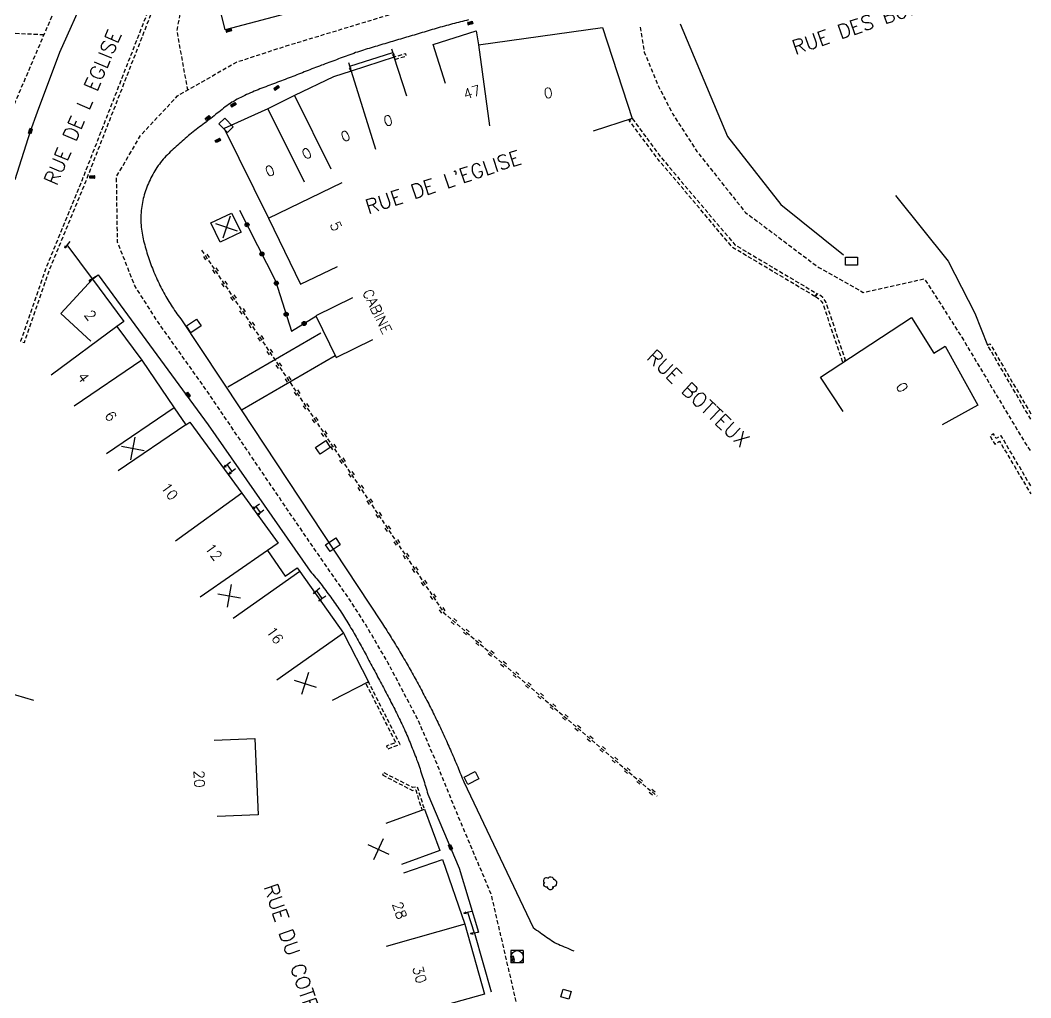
# Model space of a CAD drawing. Header units: millimetres. Extents: x 113000 to 114001, y 121999 to 123000.
# Drawn here: x 113876.4 to 114000, y 122355.6 to 122475.2 of the extents above; entities that cross this region are included whole.
import ezdxf
from ezdxf.enums import TextEntityAlignment as Align

# ---------------------------------------------------------------- set-up
doc = ezdxf.new("R2010")
doc.units = ezdxf.units.MM
doc.linetypes.add('DASHED', pattern=[0.75, 0.5, -0.25])
doc.layers.get('0').update_dxf_attribs({"linetype": 'CONTINUOUS'})
for name, color, linetype in [('W0001', 6, 'DASHED'), ('W0008', 7, 'CONTINUOUS'), ('W0100', 7, 'CONTINUOUS'), ('W0105', 7, 'CONTINUOUS'), ('W0112', 1, 'DASHED'), ('W0220', 5, 'DASHED'), ('W0300', 7, 'CONTINUOUS'), ('W0302', 3, 'CONTINUOUS'), ('W0322', 7, 'CONTINUOUS'), ('W0400', 7, 'CONTINUOUS'), ('W0420', 7, 'CONTINUOUS'), ('W0984', 7, 'CONTINUOUS'), ('W0989', 7, 'CONTINUOUS'), ('W0991', 7, 'CONTINUOUS'), ('W1102', 7, 'CONTINUOUS'), ('W1471', 7, 'CONTINUOUS')]:
    doc.layers.add(name, color=color, linetype=linetype)
doc.styles.get("Standard").update_dxf_attribs({"font": 'romans.shx', "width": 0.85})

# ---------------------------------------------------------------- blocks, each defined once
blk = doc.blocks.new('T400')
for p, q in [((-0.15, 0.3), (0.15, 0.3)), ((-0.15, -0.25), (-0.15, 0.3)), ((-0.15, 0.15), (0.15, 0.15)), ((-0.15, 0), (0.15, 0)), ((0.15, 0.3), (0.15, -0.25)), ((-0.15, -0.15), (0.15, -0.15)), ((-0.15, -0.25), (-0.15, -0.3)), ((-0.15, -0.3), (0.15, -0.3)), ((0.15, -0.3), (0.15, -0.25))]:
    blk.add_line(p, q)
blk = doc.blocks.new('t991o')
at = {"color": 0, "linetype": 'Continuous'}
for p, q in [((-1, 1), (1, -1)), ((-1, -1), (1, 1))]:
    blk.add_line(p, q, dxfattribs=at)
blk = doc.blocks.new('T1471')
at = {"color": 0, "linetype": 'Continuous', "flags": 128}
blk.add_lwpolyline([(-0.75, -0.5), (-0.75, 0.5), (0.75, 0.5), (0.75, -0.5), (-0.75, -0.5)], dxfattribs=at)
blk = doc.blocks.new('T300')
for p, q in [((-0.8, 0.51), (-0.86, 0.34)), ((-0.86, 0.34), (-0.86, 0.17)), ((-0.86, 0.17), (-0.74, 0.06)), ((-0.69, 0.63), (-0.8, 0.51)), ((-0.8, -0.06), (-0.74, 0.06)), ((-0.74, 0.06), (-0.69, 0.11)), ((-0.57, 0.69), (-0.69, 0.63)), ((-0.46, 0.69), (-0.57, 0.69)), ((-0.29, 0.63), (-0.46, 0.69)), ((-0.29, 0.63), (-0.17, 0.74)), ((-0.23, 0.57), (-0.29, 0.63)), ((-0.17, 0.74), (-0.06, 0.8)), ((-0.06, 0.8), (0.06, 0.8)), ((0.06, 0.8), (0.23, 0.74)), ((0.23, 0.74), (0.34, 0.63)), ((0.34, 0.63), (0.4, 0.51)), ((0.46, 0.46), (0.34, 0.46)), ((0.4, 0.51), (0.4, 0.46)), ((0.57, 0.4), (0.46, 0.46)), ((0.57, 0.4), (0.69, 0.29)), ((0.69, 0.29), (0.74, 0.17)), ((0.74, 0.06), (0.69, -0.17)), ((0.74, 0.17), (0.74, 0.06)), ((-0.8, -0.17), (-0.8, -0.06)), ((-0.8, -0.23), (-0.8, -0.17)), ((-0.74, -0.34), (-0.8, -0.23)), ((-0.69, -0.4), (-0.74, -0.34)), ((-0.51, -0.46), (-0.69, -0.4)), ((-0.4, -0.46), (-0.51, -0.46)), ((-0.4, -0.46), (-0.34, -0.46)), ((-0.34, -0.46), (-0.34, -0.4)), ((-0.34, -0.51), (-0.34, -0.46)), ((-0.29, -0.63), (-0.34, -0.51)), ((-0.17, -0.74), (-0.29, -0.63)), ((-0.06, -0.8), (-0.17, -0.74)), ((0.06, -0.8), (-0.06, -0.8)), ((0.17, -0.74), (0.06, -0.8)), ((0.23, -0.69), (0.17, -0.74)), ((0.29, -0.46), (0.23, -0.46)), ((0.29, -0.63), (0.23, -0.69)), ((0.46, -0.4), (0.29, -0.46)), ((0.34, -0.51), (0.29, -0.63)), ((0.34, -0.51), (0.34, -0.46)), ((0.57, -0.34), (0.46, -0.4)), ((0.63, -0.29), (0.57, -0.34)), ((0.69, -0.17), (0.63, -0.29))]:
    blk.add_line(p, q)
blk = doc.blocks.new('t112o')
at = {"color": 0, "linetype": 'Continuous'}
for p, q in [((-0.5, 0.5), (0.5, 0.5)), ((-0.5, -0.5), (-0.5, 0.5)), ((0.5, 0.5), (0.5, -0.5)), ((0.5, -0.5), (-0.5, -0.5))]:
    blk.add_line(p, q, dxfattribs=at)
blk = doc.blocks.new('t220o')
at = {"color": 0, "linetype": 'Continuous'}
for p, q in [((-0.25, 0.25), (0.25, 0.25)), ((-0.25, -0.25), (0.25, -0.25))]:
    blk.add_line(p, q, dxfattribs=at)
blk = doc.blocks.new('t322o')
at = {"color": 0, "linetype": 'Continuous'}
for radius in [0.25, 0.15]:
    blk.add_circle((0, 0), radius, dxfattribs=at)
blk = doc.blocks.new('t105o')
for p, q in [((-0.5, 0), (0.5, 0)), ((0.5, 0), (0.2, 0.1)), ((0.5, 0), (0.2, -0.1))]:
    blk.add_line(p, q)
blk = doc.blocks.new('T420')
for p, q in [((0.75, 0.75), (-0.75, 0.75)), ((-0.75, 0.75), (-0.75, -0.75)), ((0.75, 0.75), (0.75, -0.75)), ((0.75, -0.75), (-0.75, -0.75))]:
    blk.add_line(p, q)
blk.add_ellipse((0, 0), major_axis=(-0.53, 0.53), ratio=1, start_param=3.926991, end_param=10.210176)

msp = doc.modelspace()

# ---------------------------------------------------------------- linework, layer by layer
at = {"layer": 'W0001'}
for points in [[(113910.27, 122530.69), (113904.2, 122516.44), (113894.94, 122502.35), (113883.47, 122483.3), (113875.05, 122463.58), (113869.77, 122443.42), (113865.97, 122421.25), (113860.8, 122392.5), (113857.76, 122381.13), (113853.65, 122371.64), (113842.09, 122350.34), (113832.34, 122332.45), (113825.01, 122318.73), (113817.01, 122304.55), (113809.89, 122291.34), (113801.4, 122275.74), (113789.12, 122255.19), (113777.19, 122231.29), (113764.19, 122207.43), (113750.66, 122182.57)], [(113879.26, 122473.44), (113872.56, 122473.73), (113867.79, 122474.04), (113856.71, 122472.22), (113841.34, 122463.45), (113826.52, 122454.22), (113813.82, 122444.81), (113806.66, 122437.05), (113801.83, 122431.65), (113797.53, 122425.73), (113789.39, 122412.02), (113782.6, 122397.72), (113775.89, 122380.22), (113770.57, 122366.52), (113769.65, 122355.32), (113770.04, 122347.16), (113773.37, 122333.56), (113774.74, 122329.43), (113779.49, 122318.88), (113788.29, 122313.04), (113801.1, 122305.89), (113813.45, 122297.94)]]:
    msp.add_lwpolyline(points, dxfattribs=at)
at = {"layer": 'W0001', "flags": 128}
for points in [[(113923.75, 122292.79), (113927.56, 122293.68), (113931.15, 122294.58), (113936.02, 122296.2), (113940.93, 122298.38), (113944.17, 122300.17), (113946.32, 122301.8), (113947.17, 122304.41), (113947.71, 122307.9), (113947.95, 122312.35), (113947.88, 122316.42), (113946.26, 122322.58), (113939.61, 122344.07), (113934.01, 122368.19), (113929.74, 122378.31), (113927.18, 122384.61), (113925.07, 122389.51), (113921.4, 122396.51), (113918.76, 122401.03), (113916.76, 122404.17), (113914.05, 122408.06), (113909.31, 122414.96), (113899.16, 122429.93), (113893.1, 122438.46), (113890.38, 122442.73), (113888.27, 122448.07), (113888.16, 122456.1), (113891.11, 122461.14), (113895.61, 122465.97), (113902.81, 122470.1), (113908.89, 122472.08), (113931.36, 122478.9), (113950.87, 122478.85), (113953.45, 122479.02), (113956.07, 122479.54), (113958.84, 122480.23), (113961.42, 122481.17), (113966.13, 122483.56), (113980.28, 122490.96), (113983.42, 122492.62), (113987.39, 122494.72), (113990.99, 122496.5), (113994.35, 122497.94), (113997.33, 122499.1), (114000, 122500.04)], [(113904.26, 122499.82), (113901.82, 122495.49), (113900.28, 122492.19), (113897.8, 122485.97), (113895.52, 122473.93), (113896.83, 122466.67)], [(113952.21, 122474.37), (113952.72, 122471.31), (113954.46, 122467.12), (113956.2, 122463.75), (113959.16, 122459.16), (113965.09, 122451.7), (113974.08, 122444.96), (113979.49, 122441.9), (113987, 122443.57), (113991.56, 122436.42), (113998.69, 122424.49), (114000, 122422.4)]]:
    msp.add_lwpolyline(points, dxfattribs=at)
at = {"layer": 'W0008'}
msp.add_lwpolyline([(113875.77, 122455.73), (113877.62, 122461.66), (113878.47, 122464.03), (113881.23, 122471.3), (113884.44, 122478.56), (113886.85, 122483.24), (113889.67, 122488.22), (113893.39, 122494.43), (113898.76, 122502.35), (113907.19, 122514.67), (113909.6, 122516.56), (113911.63, 122516.86), (113913.19, 122516.51), (113914.78, 122515.59), (113921.14, 122510.88), (113932.51, 122490.39)], dxfattribs=at)
at = {"layer": 'W0008', "flags": 128}
for points in [[(113923.4, 122479.87), (113901.46, 122474.06), (113898.84, 122484.62)], [(113931.2, 122475.26), (113930.95, 122475.2), (113930.71, 122475.14), (113930.47, 122475.08), (113930.22, 122475.02), (113929.98, 122474.96), (113929.74, 122474.9), (113929.49, 122474.84), (113929.25, 122474.77), (113929.01, 122474.71), (113928.76, 122474.64), (113928.51, 122474.58), (113928.26, 122474.51), (113928.01, 122474.44), (113927.76, 122474.37), (113927.52, 122474.29), (113927.27, 122474.22), (113927.02, 122474.15), (113926.77, 122474.08), (113926.52, 122474), (113926.28, 122473.93), (113926.03, 122473.85), (113925.78, 122473.78), (113925.53, 122473.71), (113925.29, 122473.63), (113925.05, 122473.56), (113924.81, 122473.49), (113924.57, 122473.42), (113924.33, 122473.35), (113924.09, 122473.28), (113923.85, 122473.21), (113923.61, 122473.14), (113923.37, 122473.07), (113923.13, 122473), (113922.89, 122472.93), (113922.65, 122472.86), (113922.41, 122472.78), (113922.17, 122472.71), (113921.93, 122472.64), (113921.69, 122472.57), (113921.46, 122472.5), (113921.22, 122472.43), (113920.98, 122472.36), (113920.74, 122472.29), (113920.5, 122472.21), (113920.26, 122472.14), (113920.02, 122472.07), (113919.78, 122472), (113919.54, 122471.93), (113919.3, 122471.86), (113919.06, 122471.78), (113918.82, 122471.71), (113918.58, 122471.64), (113918.35, 122471.57), (113918.11, 122471.5), (113917.87, 122471.42), (113917.63, 122471.34), (113917.4, 122471.26), (113917.17, 122471.17), (113916.93, 122471.09), (113916.7, 122471), (113916.47, 122470.92), (113916.23, 122470.83), (113916, 122470.75), (113915.77, 122470.66), (113915.53, 122470.58), (113915.3, 122470.49), (113915.07, 122470.4), (113914.84, 122470.32), (113914.6, 122470.23), (113914.37, 122470.14), (113914.14, 122470.06), (113913.91, 122469.97), (113913.67, 122469.88), (113913.44, 122469.79), (113913.21, 122469.71), (113912.98, 122469.62), (113912.74, 122469.53), (113912.51, 122469.44), (113912.28, 122469.35), (113912.05, 122469.26), (113911.82, 122469.17), (113911.59, 122469.08), (113911.36, 122468.99), (113911.12, 122468.9), (113910.89, 122468.81), (113910.66, 122468.72), (113910.43, 122468.63), (113910.2, 122468.54), (113909.97, 122468.44), (113909.74, 122468.35), (113909.5, 122468.26), (113909.27, 122468.17), (113909.03, 122468.08), (113908.79, 122467.98), (113908.55, 122467.9), (113908.32, 122467.81), (113908.08, 122467.72), (113907.84, 122467.63), (113907.6, 122467.54), (113907.36, 122467.45), (113907.13, 122467.36), (113906.89, 122467.27), (113906.65, 122467.18), (113906.41, 122467.09), (113906.18, 122467), (113905.94, 122466.91), (113905.7, 122466.82), (113905.47, 122466.72), (113905.23, 122466.63), (113905, 122466.53), (113904.77, 122466.43), (113904.53, 122466.33), (113904.3, 122466.22), (113904.07, 122466.12), (113903.84, 122466.01), (113903.61, 122465.9), (113903.38, 122465.79), (113903.16, 122465.67), (113902.93, 122465.55), (113902.71, 122465.43), (113902.49, 122465.3), (113902.27, 122465.18), (113902.06, 122465.04), (113901.85, 122464.9), (113901.65, 122464.76), (113901.45, 122464.61), (113901.25, 122464.46), (113901.06, 122464.31), (113900.86, 122464.15), (113900.67, 122463.99), (113900.48, 122463.84), (113900.28, 122463.68), (113900.09, 122463.52), (113899.9, 122463.37), (113899.7, 122463.22), (113899.5, 122463.07), (113899.3, 122462.92), (113899.1, 122462.77), (113898.91, 122462.62), (113898.71, 122462.47), (113898.51, 122462.32), (113898.31, 122462.17), (113898.11, 122462.02), (113897.91, 122461.87), (113897.72, 122461.72), (113897.52, 122461.57), (113897.33, 122461.41), (113897.13, 122461.26), (113896.94, 122461.1), (113896.76, 122460.93), (113896.57, 122460.77), (113896.38, 122460.6), (113896.2, 122460.44), (113896.01, 122460.27), (113895.83, 122460.11), (113895.64, 122459.94), (113895.45, 122459.78), (113895.27, 122459.61), (113895.08, 122459.45), (113894.9, 122459.28), (113894.72, 122459.11), (113894.54, 122458.93), (113894.37, 122458.76), (113894.19, 122458.58), (113894.02, 122458.4), (113893.86, 122458.21), (113893.7, 122458.03), (113893.54, 122457.83), (113893.39, 122457.63), (113893.24, 122457.43), (113893.1, 122457.22), (113892.97, 122457.01), (113892.84, 122456.79), (113892.71, 122456.58), (113892.59, 122456.36), (113892.48, 122456.14), (113892.36, 122455.92), (113892.26, 122455.7), (113892.15, 122455.47), (113892.05, 122455.25), (113891.96, 122455.02), (113891.87, 122454.79), (113891.78, 122454.56), (113891.7, 122454.33), (113891.62, 122454.1), (113891.55, 122453.87), (113891.48, 122453.63), (113891.42, 122453.39), (113891.37, 122453.15), (113891.32, 122452.91), (113891.27, 122452.67), (113891.23, 122452.42), (113891.2, 122452.17), (113891.17, 122451.92), (113891.15, 122451.67), (113891.14, 122451.42), (113891.13, 122451.16), (113891.13, 122450.91), (113891.13, 122450.66), (113891.14, 122450.41), (113891.16, 122450.16), (113891.18, 122449.91), (113891.21, 122449.67), (113891.24, 122449.42), (113891.28, 122449.18), (113891.32, 122448.93), (113891.37, 122448.69), (113891.42, 122448.45), (113891.47, 122448.21), (113891.53, 122447.97), (113891.6, 122447.72), (113891.66, 122447.49), (113891.73, 122447.25), (113891.8, 122447.01), (113891.87, 122446.77), (113891.95, 122446.53), (113892.03, 122446.29), (113892.11, 122446.06), (113892.19, 122445.82), (113892.27, 122445.58), (113892.36, 122445.34), (113892.45, 122445.1), (113892.54, 122444.86), (113892.63, 122444.63), (113892.73, 122444.39), (113892.82, 122444.16), (113892.92, 122443.92), (113893.03, 122443.69), (113893.13, 122443.46), (113893.24, 122443.23), (113893.35, 122443), (113893.46, 122442.77), (113893.57, 122442.55), (113893.69, 122442.32), (113893.81, 122442.1), (113893.93, 122441.87), (113894.05, 122441.65), (113894.17, 122441.43), (113894.3, 122441.21), (113894.43, 122441), (113894.56, 122440.78), (113894.7, 122440.56), (113894.83, 122440.35), (113894.97, 122440.14), (113895.11, 122439.93), (113895.26, 122439.71), (113895.4, 122439.51), (113895.55, 122439.3), (113895.7, 122439.09), (113895.85, 122438.89), (113896.01, 122438.68), (113903.42, 122427.53), (113920.54, 122401.57), (113920.68, 122401.36), (113920.82, 122401.15), (113920.95, 122400.93), (113921.09, 122400.72), (113921.23, 122400.51), (113921.36, 122400.29), (113921.49, 122400.08), (113921.63, 122399.87), (113921.76, 122399.65), (113921.89, 122399.44), (113922.03, 122399.22), (113922.16, 122399.01), (113922.29, 122398.79), (113922.42, 122398.58), (113922.55, 122398.36), (113922.68, 122398.15), (113922.81, 122397.93), (113922.94, 122397.71), (113923.07, 122397.49), (113923.19, 122397.28), (113923.32, 122397.06), (113923.45, 122396.84), (113923.57, 122396.62), (113923.7, 122396.41), (113923.83, 122396.19), (113923.95, 122395.97), (113924.07, 122395.75), (113924.2, 122395.53), (113924.32, 122395.31), (113924.44, 122395.09), (113924.57, 122394.87), (113924.69, 122394.65), (113924.81, 122394.43), (113924.93, 122394.2), (113925.05, 122393.98), (113925.17, 122393.76), (113925.29, 122393.54), (113925.41, 122393.32), (113925.53, 122393.09), (113925.64, 122392.87), (113925.76, 122392.65), (113925.88, 122392.42), (113926, 122392.2), (113926.11, 122391.97), (113926.23, 122391.75), (113926.34, 122391.53), (113926.45, 122391.31), (113926.56, 122391.08), (113926.68, 122390.86), (113926.79, 122390.64), (113926.9, 122390.41), (113927.01, 122390.19), (113927.12, 122389.97), (113927.23, 122389.74), (113927.34, 122389.52), (113927.44, 122389.29), (113927.55, 122389.07), (113927.66, 122388.84), (113927.77, 122388.62), (113927.87, 122388.39), (113927.98, 122388.17), (113928.08, 122387.94), (113928.19, 122387.71), (113928.29, 122387.49), (113928.39, 122387.26), (113928.5, 122387.03), (113928.6, 122386.81), (113928.7, 122386.58), (113928.8, 122386.35), (113928.9, 122386.12), (113929.01, 122385.9), (113929.11, 122385.67), (113929.2, 122385.44), (113929.3, 122385.21), (113929.4, 122384.98), (113929.5, 122384.75), (113929.6, 122384.52), (113929.69, 122384.29), (113929.79, 122384.06), (113929.89, 122383.83), (113929.98, 122383.6), (113930.08, 122383.37), (113930.17, 122383.14), (113930.26, 122382.91), (113930.36, 122382.68), (113930.45, 122382.44), (113930.54, 122382.21), (113930.63, 122381.98), (113939.11, 122364.16), (113939.33, 122364), (113939.55, 122363.85), (113939.77, 122363.7), (113939.99, 122363.54), (113940.18, 122363.41), (113940.38, 122363.27), (113940.57, 122363.13), (113940.76, 122362.99), (113940.95, 122362.85), (113941.15, 122362.72), (113941.35, 122362.59), (113941.55, 122362.46), (113941.75, 122362.34), (113941.98, 122362.22), (113942.21, 122362.12), (113942.44, 122362.02), (113942.68, 122361.92), (113942.91, 122361.82), (113943.15, 122361.73), (113943.38, 122361.63), (113943.61, 122361.52), (113943.85, 122361.41), (113944.08, 122361.3)], [(113885.24, 122443.56), (113885.92, 122444.05), (113899.37, 122425.71), (113911.85, 122407.8), (113912.01, 122407.6), (113912.18, 122407.41), (113912.34, 122407.22), (113912.5, 122407.02), (113912.66, 122406.83), (113912.82, 122406.63), (113912.98, 122406.43), (113913.13, 122406.23), (113913.29, 122406.03), (113913.44, 122405.83), (113913.6, 122405.63), (113913.75, 122405.43), (113913.9, 122405.23), (113914.05, 122405.03), (113914.2, 122404.82), (113914.35, 122404.62), (113914.5, 122404.41), (113914.64, 122404.21), (113914.79, 122404), (113914.93, 122403.8), (113915.08, 122403.59), (113915.22, 122403.38), (113915.36, 122403.17), (113915.5, 122402.96), (113915.64, 122402.75), (113915.78, 122402.54), (113915.91, 122402.32), (113916.05, 122402.11), (113916.18, 122401.9), (113916.31, 122401.68), (113916.45, 122401.47), (113916.58, 122401.25), (113916.71, 122401.04), (113916.83, 122400.82), (113916.96, 122400.61), (113917.09, 122400.39), (113917.22, 122400.17), (113917.34, 122399.95), (113917.46, 122399.73), (113917.59, 122399.51), (113917.71, 122399.29), (113917.83, 122399.07), (113917.96, 122398.85), (113918.08, 122398.63), (113918.2, 122398.41), (113918.32, 122398.19), (113918.44, 122397.97), (113918.56, 122397.75), (113918.68, 122397.53), (113918.8, 122397.31), (113918.91, 122397.08), (113919.03, 122396.86), (113919.15, 122396.64), (113919.27, 122396.42), (113919.39, 122396.2), (113919.51, 122395.97), (113919.62, 122395.75), (113919.74, 122395.53), (113919.86, 122395.31), (113919.98, 122395.09), (113920.09, 122394.87), (113920.21, 122394.65), (113920.33, 122394.43), (113920.45, 122394.21), (113920.56, 122393.98), (113920.68, 122393.76), (113920.8, 122393.54), (113920.92, 122393.32), (113921.03, 122393.1), (113921.15, 122392.88), (113921.26, 122392.66), (113921.38, 122392.44), (113921.5, 122392.21), (113921.61, 122391.99), (113921.72, 122391.77), (113921.84, 122391.55), (113921.95, 122391.33), (113922.06, 122391.1), (113922.18, 122390.88), (113922.29, 122390.66), (113922.4, 122390.43), (113922.51, 122390.21), (113922.62, 122389.98), (113922.73, 122389.76), (113922.84, 122389.53), (113922.94, 122389.31), (113923.05, 122389.08), (113923.16, 122388.85), (113923.26, 122388.63), (113923.37, 122388.4), (113923.47, 122388.17), (113923.57, 122387.94), (113923.67, 122387.71), (113923.77, 122387.49), (113923.87, 122387.26), (113923.97, 122387.02), (113924.06, 122386.8), (113924.16, 122386.57), (113924.25, 122386.34), (113924.34, 122386.11), (113924.43, 122385.88), (113924.52, 122385.65), (113924.61, 122385.42), (113924.7, 122385.19), (113924.79, 122384.96), (113924.87, 122384.73), (113924.96, 122384.5), (113925.04, 122384.27), (113925.12, 122384.03), (113925.2, 122383.8), (113925.28, 122383.57), (113925.36, 122383.33), (113925.44, 122383.1), (113925.52, 122382.87), (113925.59, 122382.63), (113925.67, 122382.4), (113925.74, 122382.16), (113925.82, 122381.93), (113925.89, 122381.69), (113925.96, 122381.45), (113926.03, 122381.22), (113926.1, 122380.98), (113926.16, 122380.74), (113926.23, 122380.5), (113930.08, 122371.44), (113932.42, 122363.59), (113931.94, 122363.49), (113933.99, 122356.3)], [(113913.13, 122436.92), (113901.75, 122430.33)], [(113914.92, 122434.13), (113903.54, 122427.54)]]:
    msp.add_lwpolyline(points, dxfattribs=at)
at = {"layer": 'W0100', "flags": 128}
for points in [[(113928.41, 122467.49), (113926.89, 122472.25), (113932.14, 122473.93), (113932.42, 122472.22), (113947.59, 122474.32), (113951.23, 122463.22), (113946.47, 122461.66)], [(113923.67, 122465.95), (113922.12, 122470.7), (113916.86, 122468.98), (113914.71, 122468.32), (113909.94, 122466), (113906.67, 122464.39), (113901.34, 122461.96), (113906.75, 122451), (113910.67, 122442.92), (113915.17, 122445.1)], [(113916.85, 122469.04), (113916.68, 122469.59), (113921.95, 122471.26), (113922.1, 122470.74)], [(113885.22, 122443.57), (113882.13, 122447.75)], [(113884.99, 122435.94), (113881.33, 122439.34), (113885.23, 122443.54), (113889.06, 122438.37), (113888.2, 122437.73), (113891.25, 122433.61), (113895.21, 122427.8), (113896.63, 122425.71), (113897.14, 122426.03), (113903.47, 122417.32), (113907.93, 122411.23), (113906.61, 122410.31), (113908.78, 122407.18), (113910.26, 122408.21), (113910.58, 122407.76), (113915.93, 122400.2), (113918.98, 122394.26), (113914.53, 122391.97)], [(113917.01, 122441.25), (113912.52, 122439.05), (113915.01, 122433.96), (113919.5, 122436.15)], [(113977.04, 122427.34), (113974.29, 122431.52), (113985.42, 122438.82), (113988.12, 122434.46), (113989.54, 122435.35), (113993.54, 122428.11), (113989.16, 122425.7)], [(113902.3, 122419.99), (113901.71, 122420.81)], [(113905.77, 122414.95), (113905.23, 122415.7)], [(113913.33, 122404.43), (113912.65, 122405.38)], [(113900.09, 122387.1), (113905.09, 122387.3), (113905.46, 122377.95), (113900.46, 122377.75)], [(113921.13, 122376.94), (113925.83, 122378.67), (113927.69, 122373.61), (113923, 122371.88)], [(113923.31, 122370.87), (113928.04, 122372.5), (113930.77, 122364.56), (113933.17, 122356.02), (113928.36, 122354.66)], [(113931.95, 122363.49), (113931.15, 122366.01)]]:
    msp.add_lwpolyline(points, dxfattribs=at)
msp.add_lwpolyline([(113902.23, 122451.62), (113903.39, 122449.28), (113900.83, 122448.08), (113899.67, 122450.42)], close=True, dxfattribs=at)
at = {"layer": 'W0112', "flags": 128}
for points in [[(113902.98, 122500.85), (113898.97, 122493.02), (113893.34, 122479.77), (113883.94, 122455.68), (113879.46, 122444.75), (113876.41, 122435.93), (113876.88, 122435.77), (113879.92, 122444.58), (113884.4, 122455.5), (113893.79, 122479.59), (113899.42, 122492.81), (113903.41, 122500.63)], [(113922.21, 122470.43), (113923.61, 122470.86), (113923.53, 122471.13), (113922.13, 122470.71)], [(113973.6, 122441.42), (113963.52, 122447.41), (113954.39, 122458.22), (113950.88, 122462.96), (113951.23, 122463.22), (113954.73, 122458.48), (113963.8, 122447.74), (113973.81, 122441.78)], [(113973.66, 122441.37), (113973.89, 122441.25), (113974.08, 122441.12), (113974.25, 122440.96), (113974.37, 122440.83), (113974.48, 122440.68), (113974.56, 122440.52), (113976.92, 122433.49), (113977.33, 122433.62), (113974.95, 122440.69), (113974.84, 122440.9), (113974.71, 122441.09), (113974.56, 122441.27), (113974.34, 122441.46), (113974.11, 122441.62), (113973.86, 122441.75)], [(113918.67, 122394.01), (113922.31, 122386.79), (113921.18, 122386.39), (113921.31, 122386.03), (113922.85, 122386.57), (113919.01, 122394.18)], [(113920.68, 122382.84), (113924.35, 122380.95), (113924.75, 122381), (113925.5, 122378.57), (113925.82, 122378.67), (113924.98, 122381.36), (113924.41, 122381.29), (113920.83, 122383.13)]]:
    msp.add_lwpolyline(points, close=True, dxfattribs=at)
for points in [[(114000, 122426.38), (113994.72, 122435.45), (113995.01, 122435.62), (114000, 122427.05)], [(114000, 122418.22), (113996.36, 122424.37), (113995.78, 122424.03), (113995.43, 122424.59), (113995.01, 122424.32), (113995.61, 122423.35), (113996.18, 122423.69), (114000, 122417.24)]]:
    msp.add_lwpolyline(points, dxfattribs=at)
at = {"layer": 'W0220', "flags": 128}
msp.add_lwpolyline([(113898.56, 122447.08), (113928.2, 122402.69), (113954.28, 122380.24)], dxfattribs=at)
at = {"layer": 'W0302', "flags": 128}
for points in [[(113957.11, 122474.77), (113962.91, 122460.99), (113969.43, 122452.66), (113977.1, 122446.53)], [(113983.46, 122453.76), (113989.9, 122445.75), (113993.14, 122439.39), (113994.72, 122435.44)]]:
    msp.add_lwpolyline(points, dxfattribs=at)
at = {"layer": 'W0322', "flags": 128}
msp.add_lwpolyline([(113903.21, 122451.97), (113907.61, 122443.34), (113909.57, 122437.15), (113912.54, 122439.01)], dxfattribs=at)
at = {"layer": 'W1102'}
msp.add_line((113868.43, 122394.85), (113878.01, 122391.98), dxfattribs=at)
at = {"layer": 'W1102', "flags": 128}
for points in [[(113932.42, 122472.22), (113933.8, 122462.31)], [(113916.86, 122468.98), (113919.82, 122459.43)], [(113909.94, 122466), (113914.38, 122457.05)], [(113906.67, 122464.39), (113911.12, 122455.43)], [(113906.75, 122451), (113915.74, 122455.37)], [(113888.2, 122437.73), (113880.16, 122431.78)], [(113891.25, 122433.61), (113882.99, 122427.98)], [(113895.21, 122427.8), (113886.94, 122422.17)], [(113896.63, 122425.71), (113888.37, 122420.08)], [(113903.47, 122417.32), (113895.38, 122411.44)], [(113906.61, 122410.31), (113898.39, 122404.62)], [(113910.58, 122407.76), (113902.41, 122401.99)], [(113915.93, 122400.2), (113907.76, 122394.43)], [(113930.77, 122364.56), (113921.14, 122361.86)]]:
    msp.add_lwpolyline(points, dxfattribs=at)

# ---------------------------------------------------------------- block references
at = {"layer": 'W0105'}
for p, rotation in [((113921.95, 122471.26), 289.7811920840423), ((113916.68, 122469.59), 287.8930984450467), ((113882.13, 122447.75), 233.0021376044204), ((113885.22, 122443.57), 213.2340058633037), ((113901.71, 122420.81), 217.6174777632544), ((113902.3, 122419.99), 218.7980527626526), ((113905.23, 122415.7), 214.3675910963923), ((113905.77, 122414.95), 219.1193518896271), ((113912.65, 122405.38), 219.9786598892962), ((113913.33, 122404.43), 214.6465059014341), ((113931.15, 122366.01), 191.6221134865853), ((113931.95, 122363.49), 187.7321055436248)]:
    msp.add_blockref('t105o', p, dxfattribs=dict(at, rotation=rotation))
at = {"layer": 'W0112', "rotation": 252.6047486974233}
msp.add_blockref('t112o', (113943.14, 122356), dxfattribs=at)
at = {"layer": 'W0220'}
for p, rotation in [((113899.12, 122446.25), 303.7264305876304), ((113900.23, 122444.59), 303.7264305876304), ((113901.34, 122442.93), 303.7264305876304), ((113902.45, 122441.26), 303.7264305876304), ((113903.56, 122439.6), 303.7264305876304), ((113904.67, 122437.94), 303.7264305876304), ((113905.78, 122436.27), 303.7264305876304), ((113906.89, 122434.61), 303.7264305876304), ((113908, 122432.95), 303.7264305876304), ((113909.11, 122431.28), 303.7264305876304), ((113910.22, 122429.62), 303.7264305876304), ((113911.33, 122427.96), 303.7264305876304), ((113912.44, 122426.29), 303.7264305876304), ((113913.55, 122424.63), 303.7264305876304), ((113914.66, 122422.97), 303.7264305876304), ((113915.77, 122421.3), 303.7264305876304), ((113916.89, 122419.64), 303.7264305876304), ((113918, 122417.97), 303.7264305876304), ((113919.11, 122416.31), 303.7264305876304), ((113920.22, 122414.65), 303.7264305876304), ((113921.33, 122412.98), 303.7264305876304), ((113922.44, 122411.32), 303.7264305876304), ((113923.55, 122409.66), 303.7264305876304), ((113924.66, 122407.99), 303.7264305876304), ((113925.77, 122406.33), 303.7264305876304), ((113926.88, 122404.67), 303.7264305876304), ((113927.99, 122403), 303.7264305876304), ((113929.43, 122401.63), 319.270357362132), ((113930.95, 122400.33), 319.270357362132), ((113932.46, 122399.02), 319.270357362132), ((113933.98, 122397.72), 319.270357362132), ((113935.49, 122396.41), 319.270357362132), ((113937.01, 122395.11), 319.270357362132), ((113938.52, 122393.8), 319.270357362132), ((113940.04, 122392.5), 319.270357362132), ((113941.55, 122391.19), 319.270357362132), ((113943.07, 122389.89), 319.270357362132), ((113944.59, 122388.58), 319.270357362132), ((113946.1, 122387.28), 319.270357362132), ((113947.62, 122385.97), 319.270357362132), ((113949.13, 122384.67), 319.270357362132), ((113950.65, 122383.36), 319.270357362132), ((113952.16, 122382.06), 319.270357362132), ((113953.68, 122380.75), 319.270357362132)]:
    msp.add_blockref('t220o', p, dxfattribs=dict(at, rotation=rotation))
at = {"layer": 'W0300'}
msp.add_blockref('T300', (113941.23, 122369.57), dxfattribs=at)
at = {"layer": 'W0322'}
for p, rotation in [((113904.12, 122450.19), 297.0057795595073), ((113905.94, 122446.62), 297.0057795595073), ((113907.7, 122443.04), 287.6046935987872), ((113908.91, 122439.23), 287.6046935987872), ((113911.11, 122438.11), 32.05032860522147)]:
    msp.add_blockref('t322o', p, dxfattribs=dict(at, rotation=rotation))
at = {"layer": 'W0400'}
for p, rotation in [((113901.87, 122473.99), 284.8368428176094), ((113931.41, 122474.88), 283.4268565823677), ((113907.73, 122466.94), 305.3340114246315), ((113902.44, 122464.87), 302.4535288690602), ((113899.33, 122463.27), 130.2719073144171), ((113877.62, 122461.66), 162.6264143308789), ((113900.57, 122460.52), 118.2854878706965), ((113885.2, 122456.03), 90), ((113896.88, 122429.36), 36.26194595487866), ((113929, 122374.01), 22.9998501125402), ((113936.61, 122360.38), 13.76224514952555)]:
    msp.add_blockref('T400', p, dxfattribs=dict(at, rotation=rotation))
at = {"layer": 'W0420'}
msp.add_blockref('T420', (113937.16, 122360.59), dxfattribs=at)
at = {"layer": 'W0991'}
for p, rotation in [((113901.59, 122449.91), 296.4370105421425), ((113890.14, 122422.81), 304.2860646742988), ((113901.94, 122404.76), 304.6758819244514), ((113911.22, 122394.03), 297.1678633759473), ((113920.19, 122373.72), 290.23226842994)]:
    msp.add_blockref('t991o', p, dxfattribs=dict(at, rotation=rotation))
at = {"layer": 'W1471'}
for p, rotation in [((113901.56, 122462.37), 134.2732939383113), ((113897.6, 122437.8), 213.6250604541454), ((113913.4, 122422.94), 213.4068551240986), ((113914.62, 122411.02), 213.4068551240986), ((113931.58, 122382.46), 206.7222680594695)]:
    msp.add_blockref('T1471', p, dxfattribs=dict(at, rotation=rotation))
msp.add_blockref('T1471', (113978.07, 122445.74), dxfattribs=at)

# ---------------------------------------------------------------- texts
at = {"layer": 'W0984'}
msp.add_text('CABINE', height=1.25, rotation=296.0403, dxfattribs=at).set_placement((113920.05, 122439.58), align=Align.MIDDLE)
at = {"layer": 'W0989'}
for s, rotation, p in [('RUE DES BONNIERS', 18.8138, (113981.86, 122475.56)), ('RUE DE L EGLISE', 66.8936, (113884.01, 122464.57)), ("RUE DE L'EGLISE", 18.2464, (113928.12, 122455.43)), ('RUE BOTTEUX', 316.6458, (113959.31, 122428.94)), ('RUE DU COTEAU', 288.4405, (113909.99, 122360.35))]:
    msp.add_text(s, height=1.75, rotation=rotation, dxfattribs=at).set_placement(p, align=Align.MIDDLE)
at = {"layer": 'W0991'}
for s, rotation, p in [('47', 17.7627, (113931.65, 122466.42)), ('0', 7.9044, (113940.97, 122466.33)), ('0', 15.1562, (113921.37, 122462.95)), ('0', 23.2768, (113916.16, 122461.06)), ('0', 26.3976, (113911.42, 122458.93)), ('0', 24.4598, (113906.91, 122456.8)), ('5', 295.9198, (113915.01, 122450.02)), ('2', 306.5107, (113884.96, 122439.12)), ('4', 306.5107, (113884.1, 122431.51)), ('0', 299.5312, (113984.26, 122430.29)), ('6', 304.2712, (113887.45, 122426.76)), ('10', 306.0372, (113894.64, 122417.56)), ('12', 306.2166, (113900.05, 122410.14)), ('16', 305.2852, (113907.54, 122399.94)), ('20', 272.261, (113898.28, 122382.35)), ('28', 288.9681, (113922.79, 122366.26)), ('30', 285.7051, (113925.23, 122358.39))]:
    msp.add_text(s, height=1.25, rotation=rotation, dxfattribs=at).set_placement(p, align=Align.MIDDLE)

doc.saveas('drawing.dxf')
